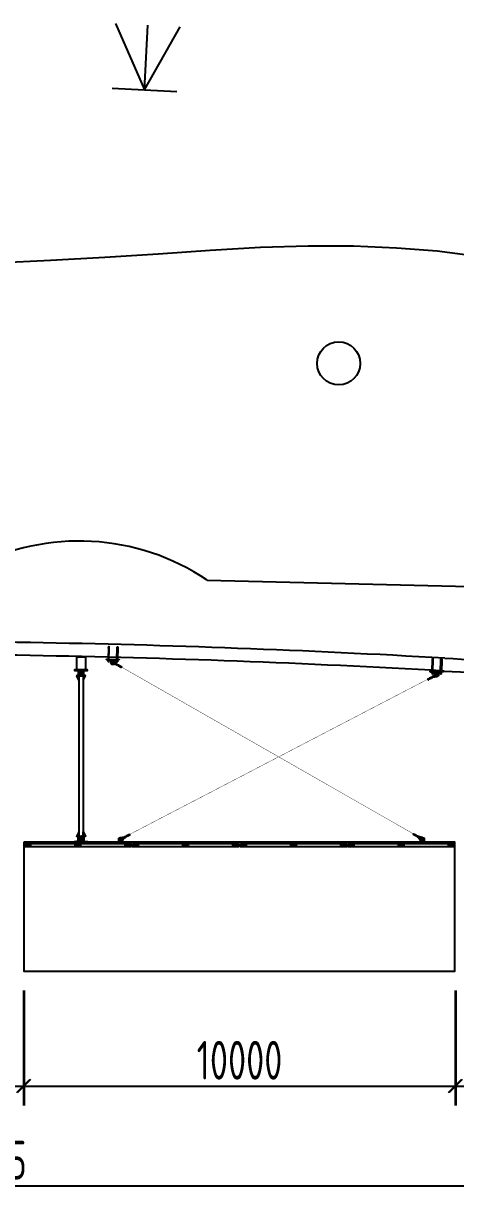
# Model space of a CAD drawing. Header units: millimetres. Extents: x 4 to 2106212, y -117026 to 198097.
# Drawn here: x 1716757 to 1726772, y 118368 to 145815 of the extents above; entities that cross this region are included whole.
import ezdxf

# ---------------------------------------------------------------- set-up
doc = ezdxf.new("R2010")
doc.units = ezdxf.units.MM
for name, pattern in [('CENTER', [0.6, 0.375, -0.075, 0.075, -0.075]), ('DASHDOT2', [12.7, 6.35, -3.175, 0, -3.175]), ('DASHED2', [0.375, 0.25, -0.125])]:
    doc.linetypes.add(name, pattern=pattern)
for name, color, linetype in [('0 @ 1', 7, 'Continuous'), ('BS-Annectent', 115, 'Continuous'), ('HR-dimension', 9, 'Continuous'), ('HR-pontoon', 161, 'Continuous'), ('STEEL', 34, 'Continuous'), ('方管', 100, 'Continuous'), ('粗实线', 7, 'Continuous')]:
    doc.layers.add(name, color=color, linetype=linetype)
doc.layers.add('加强板', color=140, linetype='Continuous', lineweight=18)
doc.layers.add('扣板', color=7, linetype='Continuous', lineweight=9)
doc.styles.add('hztxt', font='ros1.shx', dxfattribs={"width": 0.8, "bigfont": 'hztxt.shx'})
doc.linetypes.add('10422', pattern='A,2,[150,AAA.SHX,S=1,R=0,X=0,Y=1],2,[177,AAA.SHX,S=1,R=0,X=0,Y=0.8],1e-09', length=4)
doc.linetypes.add('444', pattern='A,4.5,[145,AAA.SHX,S=1,R=0,X=0,Y=1],4.5,-0.5,[146,AAA.SHX,S=1,R=0,X=0,Y=0],-0.5', length=10)
doc.dimstyles.new('DIM-300', dxfattribs={"dimscale": 300, "dimtxt": 3, "dimasz": 1, "dimexe": 1.5, "dimexo": 1.5, "dimgap": 0.5, "dimtad": 1, "dimdec": 0, "dimzin": 0, "dimdsep": 46, "dimtxsty": 'hztxt', "dimblk": 'OBLIQUE', "dimcen": 0, "dimdle": 1.5, "dimclrd": 9, "dimclre": 9, "dimclrt": 6, "dimadec": 0, "dimazin": 0, "dimtfac": 1, "dimtdec": 0, "dimtix": 1, "dimtofl": 0, "dimtmove": 2, "dimatfit": 0, "dimfxl": 5, "dimtolj": 1, "dimtzin": 0, "dimarcsym": 0})
pattern_1 = [(40.81217054, (-573818.8873, 176698.6793), (-1.452584633, 1.682112997), []), (130.81217054, (-573818.8873, 176698.6793), (-4.5872822625, 1.911641361), [5.55625, -3.33375])]
pattern_2 = [(40.81217054, (-578777.1463, 176555.198), (-1.452584633, 1.682112997), []), (130.81217054, (-578777.1463, 176555.198), (-4.5872822625, 1.911641361), [5.55625, -3.33375])]
pattern_3 = [(225, (43212.285, 45564.743), (4.49012806, -4.49012806), []), (225, (43207.795, 45564.743), (4.49012806, -4.49012806), [7.9375, -1.5875, 0, -1.5875])]
pattern_4 = [(225, (-344287.005, -129412.7357), (4.49012806, -4.49012806), []), (225, (-344291.495, -129412.7357), (4.49012806, -4.49012806), [7.9375, -1.5875, 0, -1.5875])]

# ---------------------------------------------------------------- blocks, each defined once
blk = doc.blocks.new('MT-ZP')
at = {"layer": 'HR-pontoon', "color": 252}
blk.add_lwpolyline([(692254, 258226), (692254, 255226), (702254, 255226), (702254, 258226)], close=True, dxfattribs=at)
blk = doc.blocks.new('*U73')
blk.add_blockref('MT-ZP', (-692747, -252919))
blk = doc.blocks.new('*U74')
at = {"color": 0, "linetype": 'ByBlock', "lineweight": -2, "transparency": 16777216}
blk.add_blockref('*U73', (0, 0), dxfattribs=at)
blk = doc.blocks.new('_Oblique')
at = {"color": 0, "linetype": 'ByBlock', "lineweight": -2}
blk.add_line((-0.5, -0.5), (0.5, 0.5), dxfattribs=at)
blk = doc.blocks.new('*D562')
at = {"color": 9, "lineweight": -2, "transparency": 16777216}
for p, q in [((1704750, 123355), (1704750, 120688)), ((1716750, 123355), (1716750, 120688)), ((1704300, 121138), (1717200, 121138))]:
    blk.add_line(p, q, dxfattribs=at)
at = {"layer": 'Defpoints', "color": 0, "transparency": 16777216}
for p in [(1704750, 123805), (1716750, 123805), (1716750, 121138)]:
    blk.add_point(p, dxfattribs=at)
at = {"color": 9, "lineweight": -2, "transparency": 16777216, "xscale": 300, "yscale": 300, "zscale": 300, "rotation": 180}
blk.add_blockref('_Oblique', (1704750, 121138), dxfattribs=at)
at = {"color": 9, "lineweight": -2, "transparency": 16777216, "xscale": 300, "yscale": 300, "zscale": 300}
blk.add_blockref('_Oblique', (1716750, 121138), dxfattribs=at)
at = {"color": 6, "transparency": 16777216, "insert": (1710750, 121738), "char_height": 900, "attachment_point": 5, "style": 'hztxt'}
blk.add_mtext('\\A1;12000', dxfattribs=at)
blk = doc.blocks.new('*D563')
at = {"color": 9, "lineweight": -2, "transparency": 16777216}
for p, q in [((1716765, 123355), (1716765, 120688)), ((1726765, 123355), (1726765, 120688)), ((1716315, 121138), (1727215, 121138))]:
    blk.add_line(p, q, dxfattribs=at)
at = {"layer": 'Defpoints', "color": 0, "transparency": 16777216}
for p in [(1716765, 123805), (1726765, 123805), (1726765, 121138)]:
    blk.add_point(p, dxfattribs=at)
at = {"color": 9, "lineweight": -2, "transparency": 16777216, "xscale": 300, "yscale": 300, "zscale": 300, "rotation": 180}
blk.add_blockref('_Oblique', (1716765, 121138), dxfattribs=at)
at = {"color": 9, "lineweight": -2, "transparency": 16777216, "xscale": 300, "yscale": 300, "zscale": 300}
blk.add_blockref('_Oblique', (1726765, 121138), dxfattribs=at)
at = {"color": 6, "transparency": 16777216, "insert": (1721765, 121738), "char_height": 900, "attachment_point": 5, "style": 'hztxt'}
blk.add_mtext('\\A1;10000', dxfattribs=at)
blk = doc.blocks.new('*D564')
at = {"color": 9, "lineweight": -2, "transparency": 16777216}
for p, q in [((1726780, 123355), (1726780, 120688)), ((1738780, 123355), (1738780, 120688)), ((1726330, 121138), (1739230, 121138))]:
    blk.add_line(p, q, dxfattribs=at)
at = {"layer": 'Defpoints', "color": 0, "transparency": 16777216}
for p in [(1726780, 123805), (1738780, 123805), (1738780, 121138)]:
    blk.add_point(p, dxfattribs=at)
at = {"color": 9, "lineweight": -2, "transparency": 16777216, "xscale": 300, "yscale": 300, "zscale": 300, "rotation": 180}
blk.add_blockref('_Oblique', (1726780, 121138), dxfattribs=at)
at = {"color": 9, "lineweight": -2, "transparency": 16777216, "xscale": 300, "yscale": 300, "zscale": 300}
blk.add_blockref('_Oblique', (1738780, 121138), dxfattribs=at)
at = {"color": 6, "transparency": 16777216, "insert": (1732780, 121738), "char_height": 900, "attachment_point": 5, "style": 'hztxt'}
blk.add_mtext('\\A1;12000', dxfattribs=at)
blk = doc.blocks.new('*D566')
at = {"color": 9, "lineweight": -2, "transparency": 16777216}
for p, q in [((1680719, 123355), (1680719, 118368)), ((1750794, 123355), (1750794, 118368)), ((1680269, 118818), (1751244, 118818))]:
    blk.add_line(p, q, dxfattribs=at)
at = {"layer": 'Defpoints', "color": 0, "transparency": 16777216}
for p in [(1680719, 123805), (1750794, 123805), (1750794, 118818)]:
    blk.add_point(p, dxfattribs=at)
at = {"color": 9, "lineweight": -2, "transparency": 16777216, "xscale": 300, "yscale": 300, "zscale": 300, "rotation": 180}
blk.add_blockref('_Oblique', (1680719, 118818), dxfattribs=at)
at = {"color": 9, "lineweight": -2, "transparency": 16777216, "xscale": 300, "yscale": 300, "zscale": 300}
blk.add_blockref('_Oblique', (1750794, 118818), dxfattribs=at)
at = {"color": 6, "transparency": 16777216, "insert": (1715757, 119418), "char_height": 900, "attachment_point": 5, "style": 'hztxt'}
blk.add_mtext('\\A1;70075', dxfattribs=at)
blk = doc.blocks.new('*U1306')
at = {"layer": '加强板'}
blk.add_lwpolyline([(70, -40), (-70, -40), (-70, 40), (70, 40)], close=True, dxfattribs=at)
for points in [[(-54.2, 19), (-45.8, 19)], [(-50, 23.2), (-50, 14.8)], [(45.8, 19), (54.2, 19)], [(50, 23.2), (50, 14.8)], [(-54.2, -19), (-45.8, -19)], [(-50, -14.8), (-50, -23.2)], [(45.8, -19), (54.2, -19)], [(50, -14.8), (50, -23.2)]]:
    blk.add_lwpolyline(points, dxfattribs=at)
for centre in [(-50, 19), (50, 19), (-50, -19), (50, -19)]:
    blk.add_circle(centre, 7, dxfattribs=at)
at = {"layer": '方管', "color": 6}
blk.add_lwpolyline([(-25, 25), (25, 25), (25, -25), (-25, -25)], close=True, dxfattribs=at)
blk = doc.blocks.new('*U1307')
at = {"color": 0, "linetype": 'ByBlock', "lineweight": -2, "transparency": 16777216}
for p in [(0, 0), (1160, 0), (2320, 0)]:
    blk.add_blockref('*U1306', p, dxfattribs=at)
blk = doc.blocks.new('*U1304')
blk.add_lwpolyline([(-1230, 40), (1230, 40), (1230, -40), (-1230, -40)], close=True)
blk.add_blockref('*U1307', (-1160, 0))
blk = doc.blocks.new('*U1305')
at = {"color": 0, "linetype": 'ByBlock', "lineweight": -2, "transparency": 16777216}
for p in [(0, 0), (2500, 0), (5000, 0), (7500, 0)]:
    blk.add_blockref('*U1304', p, dxfattribs=at)
blk = doc.blocks.new('支座')
at = {"layer": '扣板', "color": 7}
blk.add_line((13512, 4747, 0), (13512, 5047, 0), dxfattribs=at)
at = {"layer": '扣板', "color": 7, "elevation": 0}
for points in [[(13512, 4747), (13512, 5047), (13520, 5047), (13520, 4747)], [(13600, 4947), (13620, 4927), (13620, 4867), (13600, 4847), (13520, 4847), (13520, 4947)], [(13560, 4932), (13520, 4932), (13520, 4922), (13560, 4922)], [(13560, 4862), (13520, 4862), (13520, 4872), (13560, 4872)]]:
    blk.add_lwpolyline(points, close=True, dxfattribs=at)
at = {"layer": '扣板', "color": 7}
blk.add_circle((13575, 4897, 0), 25, dxfattribs=at)
blk = doc.blocks.new('*U10')
at = {"color": 7, "linetype": 'Continuous', "lineweight": 15}
for p, q in [((-9, 9), (-10, 8)), ((-10, 8), (-10, 1)), ((-10, 1), (-9, 0)), ((-9, 9), (9, 9)), ((-9, 0), (9, 0)), ((-5, 8), (-5, 1)), ((5, 8), (5, 1)), ((10, 8), (9, 9)), ((9, 0), (10, 1)), ((10, 8), (10, 1))]:
    blk.add_line(p, q, dxfattribs=at)
for centre, start, end in [((0, -8), 72.4233, 107.5767), ((0, 17), 252.4233, 287.5767)]:
    blk.add_arc(centre, 17.2, start, end, dxfattribs=at)
for points, knots in [([(-10, 8), (-10, 9), (-9, 9), (-8, 9), (-7, 9), (-6, 9), (-6, 9), (-5, 8)], [0, 0, 0, 0, 0.264534, 0.399289, 0.53507, 0.765405, 1, 1, 1, 1]), ([(-5, 1), (-6, 1), (-6, 0), (-7, 0), (-8, 0), (-9, 0), (-10, 1), (-10, 1)], [0, 0, 0, 0, 0.264534, 0.399289, 0.53507, 0.765405, 1, 1, 1, 1]), ([(5, 8), (6, 9), (6, 9), (7, 9), (8, 9), (9, 9), (10, 9), (10, 8)], [0, 0, 0, 0, 0.264536, 0.399814, 0.535067, 0.765403, 1, 1, 1, 1]), ([(10, 1), (10, 1), (9, 0), (8, 0), (7, 0), (6, 0), (6, 1), (5, 1)], [0, 0, 0, 0, 0.264536, 0.399814, 0.535067, 0.765403, 1, 1, 1, 1])]:
    blk.add_open_spline(points, degree=3, knots=knots, dxfattribs=at)
blk = doc.blocks.new('A$C72EA2C7E')
blk.add_line((-8, -6), (8, -6))
at = {"color": 7, "linetype": 'Continuous', "lineweight": 15}
for p, q in [((-5, -40), (-5, -6)), ((-4, -41), (-5, -40)), ((5, -40), (-5, -40)), ((-4, -41), (5, -41)), ((5, -6), (5, -40)), ((5, -40), (5, -41))]:
    blk.add_line(p, q, dxfattribs=at)
at = {"color": 7, "linetype": 'Continuous', "lineweight": 0}
for p, q in [((-4, -41), (-4, -6)), ((5, -41), (5, -6))]:
    blk.add_line(p, q, dxfattribs=at)
blk.add_arc((0, -8), 8, 17.4862, 162.5138)
at = {"extrusion": (0, 0, -1), "xscale": 0.9999974999999999, "yscale": 0.9999974999999999, "zscale": -0.9999974999999999}
blk.add_blockref('*U10', (0, -39), dxfattribs=at)
blk = doc.blocks.new('*U1986')
h = blk.add_hatch(color=1)
h.dxf.hatch_style = 1
h.paths.add_polyline_path([(3382, 2191), (3473, 2218, 1.447528), (3428, 2281), (3373, 2204)])
h.paths.add_polyline_path([(3389, 2205), (3388, 2206), (3398, 2220), (3395, 2222), (3434, 2277, -1.452111), (3471, 2226), (3406, 2207), (3405, 2210)], flags=16)
h = blk.add_hatch()
h.set_pattern_fill('ANSI38', color=253, scale=0.7, angle=-4.1878)
h.set_pattern_definition(pattern_2)
h.paths.add_polyline_path([(3404, 2213), (3406, 2207), (3471, 2226, 1.452111), (3434, 2277), (3395, 2222), (3398, 2220), (3401, 2218), (3440, 2273, -1.452111), (3469, 2232)])
h = blk.add_hatch(color=1)
h.dxf.hatch_style = 1
h.paths.add_polyline_path([(-3373, -2204), (-3429, -2283, -1.406258), (-3473, -2218), (-3382, -2191)])
h.paths.add_polyline_path([(-3405, -2210), (-3406, -2207), (-3471, -2226, 1.406258), (-3435, -2278), (-3395, -2222), (-3388, -2205)], flags=16)
h = blk.add_hatch()
h.set_pattern_fill('ANSI38', color=253, scale=0.7, angle=-4.1878)
h.set_pattern_definition(pattern_1)
h.paths.add_polyline_path([(-3401, -2218), (-3395, -2222), (-3434, -2277, -1.452111), (-3471, -2226), (-3406, -2207), (-3405, -2210), (-3404, -2213), (-3469, -2232, 1.452111), (-3440, -2273)])
blk.add_line((3379, 2205), (3379, 2195))
at = {"color": 1, "linetype": 'DASHED2'}
blk.add_line((3483, 2289), (3493, 2274), dxfattribs=at)
at = {"color": 1, "const_width": 8.4}
for points in [[(3380, 2206), (-3393, -2203)], [(3386, 2200), (3251, 2112)], [(-3388, -2209), (-3246, -2117)]]:
    blk.add_lwpolyline(points, dxfattribs=at)
at = {"color": 1}
for points in [[(3382, 2191), (3473, 2218, 1.447528), (3428, 2281), (3373, 2204)], [(3398, 2220), (3388, 2206), (3389, 2205), (3405, 2210), (3406, 2207), (3471, 2226, 1.452111), (3434, 2277), (3395, 2222)], [(-3373, -2204), (-3428, -2281, -1.447528), (-3473, -2218), (-3382, -2191)], [(-3405, -2210), (-3389, -2205), (-3388, -2206), (-3398, -2220), (-3395, -2222), (-3434, -2277, -1.452111), (-3471, -2226), (-3406, -2207)]]:
    blk.add_lwpolyline(points, format="xyb", close=True, dxfattribs=at)
for points in [[(3379, 2195), (3472, 2222, 1.449849), (3431, 2279), (3379, 2205)], [(3406, 2207), (3471, 2226, 1.452111), (3434, 2277), (3395, 2222)], [(3406, 2207), (3471, 2226, 1.452111), (3434, 2277), (3395, 2222)], [(-3376, -2200), (-3431, -2279, -1.449849), (-3472, -2222), (-3384, -2197)], [(-3395, -2222), (-3434, -2277, -1.452111), (-3471, -2226), (-3406, -2207)], [(-3395, -2222), (-3434, -2277, -1.452111), (-3471, -2226), (-3406, -2207)]]:
    blk.add_lwpolyline(points, format="xyb")
for points in [[(3401, 2218), (3440, 2273, -1.452111), (3469, 2232), (3404, 2213), (3406, 2207), (3471, 2226, 1.452111), (3434, 2277), (3395, 2222)], [(-3404, -2213), (-3469, -2232, 1.452111), (-3440, -2273), (-3401, -2218), (-3395, -2222), (-3434, -2277, -1.452111), (-3471, -2226), (-3406, -2207)]]:
    blk.add_lwpolyline(points, format="xyb", close=True)
at = {"color": 252}
for points in [[(3401, 2218), (3440, 2273, -1.452111), (3469, 2232), (3404, 2213), (3406, 2207), (3471, 2226, 1.452111), (3434, 2277), (3395, 2222)], [(-3404, -2213), (-3469, -2232, 1.452111), (-3440, -2273), (-3401, -2218), (-3395, -2222), (-3434, -2277, -1.452111), (-3471, -2226), (-3406, -2207)]]:
    blk.add_lwpolyline(points, format="xyb", close=True, dxfattribs=at)
at = {"xscale": 0.6999999999999998, "yscale": 0.6999999999999998, "zscale": 0.6999999999999998, "rotation": 213.1298866380289}
for p in [(3376, 2183), (3284, 2123), (3315, 2143), (3345, 2163), (-3360, -2201), (-3329, -2181), (-3299, -2161), (-3267, -2141)]:
    blk.add_blockref('A$C72EA2C7E', p, dxfattribs=at)
blk = doc.blocks.new('*U1987')
at = {"color": 0, "linetype": 'ByBlock', "lineweight": -2, "transparency": 16777216}
blk.add_blockref('*U1986', (0, 0), dxfattribs=at)
blk = doc.blocks.new('*U1982')
h = blk.add_hatch(color=1)
h.dxf.hatch_style = 1
h.paths.add_polyline_path([(3382, 2191), (3473, 2218, 1.447528), (3428, 2281), (3373, 2204)])
h.paths.add_polyline_path([(3389, 2205), (3388, 2206), (3398, 2220), (3395, 2222), (3434, 2277, -1.452111), (3471, 2226), (3406, 2207), (3405, 2210)], flags=16)
h = blk.add_hatch()
h.set_pattern_fill('ANSI38', color=253, scale=0.7, angle=-4.1878)
h.set_pattern_definition(pattern_2)
h.paths.add_polyline_path([(3404, 2213), (3406, 2207), (3471, 2226, 1.452111), (3434, 2277), (3395, 2222), (3398, 2220), (3401, 2218), (3440, 2273, -1.452111), (3469, 2232)])
h = blk.add_hatch(color=1)
h.dxf.hatch_style = 1
h.paths.add_polyline_path([(-3373, -2204), (-3429, -2283, -1.406258), (-3473, -2218), (-3382, -2191)])
h.paths.add_polyline_path([(-3405, -2210), (-3406, -2207), (-3471, -2226, 1.406258), (-3435, -2278), (-3395, -2222), (-3388, -2205)], flags=16)
h = blk.add_hatch()
h.set_pattern_fill('ANSI38', color=253, scale=0.7, angle=-4.1878)
h.set_pattern_definition(pattern_1)
h.paths.add_polyline_path([(-3401, -2218), (-3395, -2222), (-3434, -2277, -1.452111), (-3471, -2226), (-3406, -2207), (-3405, -2210), (-3404, -2213), (-3469, -2232, 1.452111), (-3440, -2273)])
blk.add_line((3379, 2205), (3379, 2195))
at = {"color": 1, "linetype": 'DASHED2'}
blk.add_line((3483, 2289), (3493, 2274), dxfattribs=at)
at = {"color": 1, "const_width": 8.4}
for points in [[(3380, 2206), (-3393, -2203)], [(3386, 2200), (3251, 2112)], [(-3388, -2209), (-3246, -2117)]]:
    blk.add_lwpolyline(points, dxfattribs=at)
at = {"color": 1}
for points in [[(3382, 2191), (3473, 2218, 1.447528), (3428, 2281), (3373, 2204)], [(3398, 2220), (3388, 2206), (3389, 2205), (3405, 2210), (3406, 2207), (3471, 2226, 1.452111), (3434, 2277), (3395, 2222)], [(-3373, -2204), (-3428, -2281, -1.447528), (-3473, -2218), (-3382, -2191)], [(-3405, -2210), (-3389, -2205), (-3388, -2206), (-3398, -2220), (-3395, -2222), (-3434, -2277, -1.452111), (-3471, -2226), (-3406, -2207)]]:
    blk.add_lwpolyline(points, format="xyb", close=True, dxfattribs=at)
for points in [[(3379, 2195), (3472, 2222, 1.449849), (3431, 2279), (3379, 2205)], [(3406, 2207), (3471, 2226, 1.452111), (3434, 2277), (3395, 2222)], [(3406, 2207), (3471, 2226, 1.452111), (3434, 2277), (3395, 2222)], [(-3376, -2200), (-3431, -2279, -1.449849), (-3472, -2222), (-3384, -2197)], [(-3395, -2222), (-3434, -2277, -1.452111), (-3471, -2226), (-3406, -2207)], [(-3395, -2222), (-3434, -2277, -1.452111), (-3471, -2226), (-3406, -2207)]]:
    blk.add_lwpolyline(points, format="xyb")
for points in [[(3401, 2218), (3440, 2273, -1.452111), (3469, 2232), (3404, 2213), (3406, 2207), (3471, 2226, 1.452111), (3434, 2277), (3395, 2222)], [(-3404, -2213), (-3469, -2232, 1.452111), (-3440, -2273), (-3401, -2218), (-3395, -2222), (-3434, -2277, -1.452111), (-3471, -2226), (-3406, -2207)]]:
    blk.add_lwpolyline(points, format="xyb", close=True)
at = {"color": 252}
for points in [[(3401, 2218), (3440, 2273, -1.452111), (3469, 2232), (3404, 2213), (3406, 2207), (3471, 2226, 1.452111), (3434, 2277), (3395, 2222)], [(-3404, -2213), (-3469, -2232, 1.452111), (-3440, -2273), (-3401, -2218), (-3395, -2222), (-3434, -2277, -1.452111), (-3471, -2226), (-3406, -2207)]]:
    blk.add_lwpolyline(points, format="xyb", close=True, dxfattribs=at)
at = {"xscale": 0.6999999999999998, "yscale": 0.6999999999999998, "zscale": 0.6999999999999998, "rotation": 213.1298866380289}
for p in [(3376, 2183), (3284, 2123), (3315, 2143), (3345, 2163), (-3360, -2201), (-3329, -2181), (-3299, -2161), (-3267, -2141)]:
    blk.add_blockref('A$C72EA2C7E', p, dxfattribs=at)
blk = doc.blocks.new('*U1985')
at = {"color": 0, "linetype": 'ByBlock', "lineweight": -2, "transparency": 16777216}
blk.add_blockref('*U1982', (0, 0), dxfattribs=at)
blk = doc.blocks.new('A$C97f6d51a')
at = {"color": 1, "linetype": 'DASHDOT2'}
blk.add_line((0, 313), (0, -47), dxfattribs=at)
at = {"layer": 'BS-Annectent'}
for p, q in [((-9, 282), (-9, 282)), ((-9, 281), (-9, 282)), ((-9, 282), (-9, 282)), ((-9, 279), (-8, 279)), ((-8, 278), (-9, 279)), ((-9, 279), (-8, 278)), ((-9, 275), (-7, 276)), ((-6, 274), (-9, 275)), ((-9, 275), (-7, 275)), ((7, 276), (9, 277)), ((9, 274), (7, 275)), ((9, 277), (8, 278)), ((8, 277), (9, 277)), ((9, 280), (9, 281)), ((9, 280), (9, 280)), ((9, 280), (9, 280)), ((-10, 6), (9, 4)), ((-10, 2), (-6, 4)), ((-6, 1), (-10, 2)), ((-10, 2), (9, 1)), ((-9, 272), (-6, 274)), ((-6, 270), (-9, 272)), ((-9, 272), (-4, 272)), ((-9, 269), (9, 268)), ((-9, 266), (9, 265)), ((-9, 263), (9, 262)), ((-9, 260), (9, 258)), ((-9, 257), (9, 255)), ((-9, 253), (9, 252)), ((-9, 250), (9, 249)), ((-9, 247), (9, 246)), ((-9, 244), (9, 243)), ((-9, 241), (9, 240)), ((-9, 238), (9, 236)), ((-9, 235), (9, 233)), ((-9, 231), (9, 230)), ((-9, 228), (9, 227)), ((-9, 225), (9, 224)), ((-9, 222), (9, 221)), ((-9, 219), (9, 218)), ((-9, 216), (9, 215)), ((-9, 213), (9, 211)), ((-9, 209), (9, 208)), ((-9, 206), (9, 205)), ((-9, 203), (9, 202)), ((-9, 200), (9, 199)), ((-9, 197), (9, 196)), ((-9, 194), (9, 193)), ((-9, 191), (9, 189)), ((-9, 188), (9, 186)), ((-9, 184), (9, 183)), ((-9, 181), (9, 180)), ((-9, 178), (9, 177)), ((-9, 175), (9, 174)), ((-9, 172), (9, 171)), ((-9, 169), (9, 167)), ((-9, 166), (9, 164)), ((-9, 162), (9, 161)), ((-9, 159), (9, 158)), ((-9, 156), (9, 155)), ((-9, 153), (9, 152)), ((-9, 150), (9, 149)), ((-9, 147), (9, 146)), ((-9, 144), (9, 142)), ((-9, 140), (9, 139)), ((-9, 137), (9, 136)), ((-9, 134), (9, 133)), ((-9, 131), (9, 130)), ((-9, 128), (9, 127)), ((-9, 125), (9, 124)), ((-9, 122), (9, 120)), ((-9, 119), (9, 117)), ((-9, 115), (9, 114)), ((-9, 112), (9, 111)), ((-9, 109), (9, 108)), ((-9, 106), (9, 105)), ((-9, 103), (9, 102)), ((-9, 100), (9, 98)), ((-9, 97), (9, 95)), ((-9, 93), (9, 92)), ((-9, 90), (9, 89)), ((-9, 87), (9, 86)), ((-9, 84), (9, 83)), ((-9, 81), (9, 80)), ((-9, 78), (9, 76)), ((-9, 75), (9, 73)), ((-9, 71), (9, 70)), ((-9, 68), (9, 67)), ((-9, 65), (9, 64)), ((-9, 62), (9, 61)), ((-9, 59), (9, 58)), ((-9, 56), (9, 55)), ((-9, 53), (9, 51)), ((-9, 49), (9, 48)), ((-9, 46), (9, 45)), ((-9, 43), (9, 42)), ((-9, 40), (9, 39)), ((-9, 37), (9, 36)), ((-9, 34), (9, 33)), ((-9, 31), (9, 29)), ((-9, 28), (9, 26)), ((-9, 24), (9, 23)), ((-9, 21), (9, 20)), ((-9, 18), (9, 17)), ((-9, 15), (9, 14)), ((-9, 12), (9, 11)), ((-9, 9), (9, 7)), ((-8, 0), (-6, 1)), ((-6, 274), (-6, 274)), ((-6, 274), (-6, 274)), ((-6, 274), (-6, 274)), ((-6, 274), (-6, 274)), ((-6, 274), (-6, 274)), ((6, 270), (-6, 270)), ((6, 147), (-6, 148)), ((6, 116), (-6, 117)), ((6, 3), (-6, 4)), ((2, 0), (-6, 1)), ((4, 271), (9, 271)), ((6, 273), (5, 273)), ((6, 273), (5, 273)), ((6, 273), (9, 274)), ((6, 274), (9, 274)), ((9, 271), (6, 273)), ((6, 270), (9, 271)), ((6, 147), (9, 149)), ((9, 1), (6, 3)), ((7, 0), (9, 1)), ((-16, -24), (-16, -11)), ((12, -9), (-12, -9)), ((12, -27), (-12, -27)), ((-9, -29), (-6, -28)), ((-6, -31), (-9, -29)), ((9, -30), (-9, -29)), ((-9, -32), (-6, -31)), ((-6, -34), (-9, -32)), ((9, -33), (-9, -32)), ((-9, -35), (-6, -34)), ((-6, -37), (-9, -35)), ((9, -37), (-9, -35)), ((-9, -38), (-6, -37)), ((-6, -40), (-9, -38)), ((9, -40), (-9, -38)), ((-8, -24), (-8, -11)), ((-6, -28), (-8, -27)), ((-7, -40), (-7, -43)), ((6, -29), (-6, -28)), ((6, -29), (-6, -28)), ((6, -32), (-6, -31)), ((6, -32), (-6, -31)), ((6, -35), (-6, -34)), ((6, -38), (-6, -37)), ((6, -38), (-6, -37)), ((6, -41), (-6, -40)), ((-5, -44), (5, -44)), ((-4, -40), (-4, -43)), ((-2, -9), (0, -4)), ((9, -27), (-1, -27)), ((0, -9), (2, -4)), ((4, -41), (4, -43)), ((6, -29), (9, -27)), ((9, -30), (6, -29)), ((6, -32), (9, -30)), ((9, -33), (6, -32)), ((6, -35), (9, -33)), ((9, -37), (6, -35)), ((6, -38), (9, -37)), ((9, -40), (6, -38)), ((6, -41), (9, -40)), ((7, -41), (7, -43)), ((8, -24), (8, -11)), ((9, -27), (8, -27)), ((16, -24), (16, -11))]:
    blk.add_line(p, q, dxfattribs=at)
blk.add_lwpolyline([(10, 0), (10, 300), (0, 306), (-10, 300), (-10, 0)], dxfattribs=at)
for points in [[(-19, -4), (-19, 0), (19, 0), (19, -4)], [(-15, -9), (15, -9), (15, -4), (-15, -4)]]:
    blk.add_lwpolyline(points, close=True, dxfattribs=at)
for points in [[(16, -11, 0.612824), (8, -11, 0.305874), (-8, -11, 0.612824), (-16, -11)], [(16, -24, -0.612824), (8, -24, -0.305874), (-8, -24, -0.612824), (-16, -24)], [(-7, -43, 0.516475), (-4, -43, 0.258238), (4, -43, 0.516475), (7, -43)]]:
    blk.add_lwpolyline(points, format="xyb", dxfattribs=at)
blk = doc.blocks.new('A$Ce460a15a')
at = {"layer": 'STEEL', "color": 22}
for points in [[(12, 150), (12, -150), (0, -150), (0, 150)], [(92, -50), (112, -30), (112, 30), (92, 50), (12, 50), (12, -50)], [(52, 35), (12, 35), (12, 25), (52, 25)], [(52, -35), (12, -35), (12, -25), (52, -25)]]:
    blk.add_lwpolyline(points, close=True, dxfattribs=at)
blk.add_circle((67, 0), 25, dxfattribs=at)
at = {"layer": 'HR-dimension', "xscale": -1, "rotation": 90}
blk.add_blockref('A$C97f6d51a', (12, 100), dxfattribs=at)
at = {"layer": 'HR-dimension', "rotation": 90.00000000000001}
blk.add_blockref('A$C97f6d51a', (12, -100), dxfattribs=at)
blk = doc.blocks.new('*U2001')
h = blk.add_hatch()
h.set_pattern_fill('ANSI35', color=4, angle=180)
h.set_pattern_definition(pattern_3)
h.paths.add_polyline_path([(24, -89), (36, -89), (36, -67), (24, -67)])
h.paths.add_polyline_path([(24, -31), (36, -31), (36, 11), (24, 11)])
h.paths.add_polyline_path([(-100, 11), (100, 11), (100, 21), (-100, 21)])
h.paths.add_polyline_path([(-36, -31), (-24, -31), (-24, 11), (-36, 11)])
h.paths.add_polyline_path([(-36, -89), (-24, -89), (-24, -67), (-36, -67)])
h = blk.add_hatch()
h.set_pattern_fill('ANSI35', color=4, angle=180)
h.set_pattern_definition(pattern_4)
h.paths.add_polyline_path([(-129, -116), (-150, -116), (-150, -104), (-129, -104)])
h.paths.add_polyline_path([(111, -116), (-111, -116), (-111, -104), (111, -104)])
h.paths.add_polyline_path([(150, -116), (129, -116), (129, -104), (150, -104)])
h.paths.add_polyline_path([(66, -104), (54, -104), (54, -67), (66, -67)])
h.paths.add_polyline_path([(66, -31), (54, -31), (54, -4), (66, -4)])
h.paths.add_polyline_path([(6, -31), (-6, -31), (-6, -4), (6, -4)])
h.paths.add_polyline_path([(6, -104), (-6, -104), (-6, -67), (6, -67)])
h.paths.add_polyline_path([(-54, -104), (-66, -104), (-66, -67), (-54, -67)])
h.paths.add_polyline_path([(-54, -31), (-66, -31), (-66, -4), (-54, -4)])
at = {"color": 4}
for points in [[(100, 11), (-100, 11), (-100, 21), (100, 21), (100, 11)], [(-36, -89), (-36, 11), (-24, 11), (-24, -89), (-36, -89)], [(24, -89), (24, 11), (36, 11), (36, -89), (24, -89)], [(150, -116), (-150, -116), (-150, -104), (150, -104), (150, -116)], [(-66, -104), (-66, -4), (-54, -4), (-54, -104), (-66, -104)], [(-6, -104), (-6, -4), (6, -4), (6, -104), (-6, -104)], [(54, -104), (54, -4), (66, -4), (66, -104), (54, -104)]]:
    blk.add_lwpolyline(points, dxfattribs=at)
at = {"layer": 'Defpoints', "color": 4}
for points in [[(-100, 21), (-50, 21), (-50, 121), (-100, 21)], [(100, 21), (50, 21), (50, 121), (100, 21)]]:
    blk.add_lwpolyline(points, dxfattribs=at)
at = {"layer": 'Defpoints', "color": 4, "linetype": 'CENTER', "ltscale": 2}
for points in [[(-129, -116), (-111, -116), (-111, -104), (-129, -104)], [(-66, -31), (-54, -31), (-54, -67), (-66, -67)], [(-36, -31), (-24, -31), (-24, -67), (-36, -67)], [(-6, -31), (6, -31), (6, -67), (-6, -67)], [(24, -31), (36, -31), (36, -67), (24, -67)], [(54, -31), (66, -31), (66, -67), (54, -67)], [(129, -116), (111, -116), (111, -104), (129, -104)]]:
    blk.add_lwpolyline(points, close=True, dxfattribs=at)
for points in [[(-120, -99), (-120, -111), (-120, -121)], [(-66, -49), (66, -49)], [(-66, -49), (66, -49)], [(120, -99), (120, -111), (120, -121)]]:
    blk.add_lwpolyline(points, dxfattribs=at)
blk = doc.blocks.new('*U1998')
at = {"layer": '粗实线', "color": 0, "linetype": 'ByBlock', "lineweight": -2, "transparency": 16777216}
blk.add_blockref('*U2001', (0, 0), dxfattribs=at)
blk = doc.blocks.new('*U1999')
h = blk.add_hatch()
h.set_pattern_fill('ANSI35', color=4, angle=180)
h.set_pattern_definition(pattern_3)
h.paths.add_polyline_path([(24, -89), (36, -89), (36, -67), (24, -67)])
h.paths.add_polyline_path([(24, -31), (36, -31), (36, 11), (24, 11)])
h.paths.add_polyline_path([(-100, 11), (100, 11), (100, 21), (-100, 21)])
h.paths.add_polyline_path([(-36, -31), (-24, -31), (-24, 11), (-36, 11)])
h.paths.add_polyline_path([(-36, -89), (-24, -89), (-24, -67), (-36, -67)])
h = blk.add_hatch()
h.set_pattern_fill('ANSI35', color=4, angle=180)
h.set_pattern_definition(pattern_4)
h.paths.add_polyline_path([(-129, -116), (-150, -116), (-150, -104), (-129, -104)])
h.paths.add_polyline_path([(111, -116), (-111, -116), (-111, -104), (111, -104)])
h.paths.add_polyline_path([(150, -116), (129, -116), (129, -104), (150, -104)])
h.paths.add_polyline_path([(66, -104), (54, -104), (54, -67), (66, -67)])
h.paths.add_polyline_path([(66, -31), (54, -31), (54, -4), (66, -4)])
h.paths.add_polyline_path([(6, -31), (-6, -31), (-6, -4), (6, -4)])
h.paths.add_polyline_path([(6, -104), (-6, -104), (-6, -67), (6, -67)])
h.paths.add_polyline_path([(-54, -104), (-66, -104), (-66, -67), (-54, -67)])
h.paths.add_polyline_path([(-54, -31), (-66, -31), (-66, -4), (-54, -4)])
at = {"color": 4}
for points in [[(100, 11), (-100, 11), (-100, 21), (100, 21), (100, 11)], [(-36, -89), (-36, 11), (-24, 11), (-24, -89), (-36, -89)], [(24, -89), (24, 11), (36, 11), (36, -89), (24, -89)], [(150, -116), (-150, -116), (-150, -104), (150, -104), (150, -116)], [(-66, -104), (-66, -4), (-54, -4), (-54, -104), (-66, -104)], [(-6, -104), (-6, -4), (6, -4), (6, -104), (-6, -104)], [(54, -104), (54, -4), (66, -4), (66, -104), (54, -104)]]:
    blk.add_lwpolyline(points, dxfattribs=at)
at = {"layer": 'Defpoints', "color": 4}
for points in [[(-100, 21), (-50, 21), (-50, 121), (-100, 21)], [(100, 21), (50, 21), (50, 121), (100, 21)]]:
    blk.add_lwpolyline(points, dxfattribs=at)
at = {"layer": 'Defpoints', "color": 4, "linetype": 'CENTER', "ltscale": 2}
for points in [[(-129, -116), (-111, -116), (-111, -104), (-129, -104)], [(-66, -31), (-54, -31), (-54, -67), (-66, -67)], [(-36, -31), (-24, -31), (-24, -67), (-36, -67)], [(-6, -31), (6, -31), (6, -67), (-6, -67)], [(24, -31), (36, -31), (36, -67), (24, -67)], [(54, -31), (66, -31), (66, -67), (54, -67)], [(129, -116), (111, -116), (111, -104), (129, -104)]]:
    blk.add_lwpolyline(points, close=True, dxfattribs=at)
for points in [[(-120, -99), (-120, -111), (-120, -121)], [(-66, -49), (66, -49)], [(-66, -49), (66, -49)], [(120, -99), (120, -111), (120, -121)]]:
    blk.add_lwpolyline(points, dxfattribs=at)
blk = doc.blocks.new('*U2000')
at = {"layer": '粗实线', "color": 0, "linetype": 'ByBlock', "lineweight": -2, "transparency": 16777216}
blk.add_blockref('*U1999', (0, 0), dxfattribs=at)
blk = doc.blocks.new('*U1973')
at = {"layer": '粗实线', "color": 4}
for points in [[(-50, 1863), (-50, -1863)], [(50, 1863), (50, -1863)]]:
    blk.add_lwpolyline(points, dxfattribs=at)
at = {"layer": '粗实线', "color": 4, "xscale": -1, "rotation": 179.9999997006857}
blk.add_blockref('*U2000', (0, 1884), dxfattribs=at)
at = {"layer": '粗实线', "color": 4, "rotation": 359.9999997006856}
blk.add_blockref('*U1998', (0, -1884), dxfattribs=at)
blk = doc.blocks.new('*U1974')
at = {"color": 0, "linetype": 'ByBlock', "lineweight": -2, "transparency": 16777216}
blk.add_blockref('*U1973', (9800, 0), dxfattribs=at)
blk = doc.blocks.new('jytkjyk')
blk.add_lwpolyline([(491711, 131105), (491911, 131105), (491911, 130805), (491711, 130805)], close=True)
at = {"layer": '粗实线', "color": 252}
for p, q in [((492608, 145815, 100000), (493283, 144279, 100000)), ((493283, 144279, 100000), (493357, 145778, 100000)), ((493283, 144279, 100000), (494106, 145741, 100000)), ((492534, 144317, 100000), (494032, 144242, 100000)), ((494732, 132890), (506025, 132614))]:
    blk.add_line(p, q, dxfattribs=at)
at = {"layer": '粗实线', "color": 252, "linetype": 'Continuous'}
for p, q in [((493599, 140468, 13000), (494807, 140553, 13000)), ((494807, 140553, 13000), (495973, 140622, 13000)), ((495973, 140622, 13000), (497082, 140655, 13000)), ((497082, 140655, 13000), (498134, 140652, 13000)), ((498134, 140652, 13000), (499130, 140611, 13000)), ((499130, 140611, 13000), (500069, 140534, 13000)), ((500069, 140534, 13000), (500952, 140420, 13000)), ((489815, 140259, 13000), (491103, 140321, 13000)), ((491103, 140321, 13000), (492365, 140391, 13000)), ((492365, 140391, 13000), (493599, 140468, 13000))]:
    blk.add_line(p, q, dxfattribs=at)
at = {"layer": '粗实线', "color": 252}
blk.add_circle((497787, 137924, 100000), 500, dxfattribs=at)
blk.add_arc((491766, 128494), 5303, 55.9895, 117.796, dxfattribs=at)
at = {"layer": '粗实线', "color": 252, "linetype": '444'}
for centre, radius, start, end in [((485822, -136894), 268376, 88.97283, 91.10178), ((486240, -113596), 245074, 86.72349, 88.97283), ((506040, 232273), 101361, 266.72349, 270.21408)]:
    blk.add_arc(centre, radius, start, end, dxfattribs=at)
at = {"layer": '粗实线', "color": 252, "linetype": '10422'}
for centre, radius, start, end in [((485822, -136894), 268076, 88.97283, 91.10178), ((486240, -113596), 244774, 86.72349, 88.97283), ((506040, 232273), 101661, 266.72349, 270.21408)]:
    blk.add_arc(centre, radius, start, end, dxfattribs=at)
at = {"xscale": -1, "rotation": 3.282830280946554}
blk.add_blockref('*U1985', (496135, 128928), dxfattribs=at)
at = {"rotation": 354.4616021806412}
blk.add_blockref('*U1987', (496396, 128781), dxfattribs=at)
blk.add_blockref('*U1974', (482011, 128805))
at = {"layer": '0 @ 1', "rotation": 89.99999970068562}
for p in [(497626, 113293, 0), (504626, 113293, 0)]:
    blk.add_blockref('支座', p, dxfattribs=at)
at = {"layer": 'HR-dimension', "rotation": 268.3381173608265}
for p in [(492547, 131051), (500060, 130768)]:
    blk.add_blockref('A$Ce460a15a', p, dxfattribs=at)

msp = doc.modelspace()

# ---------------------------------------------------------------- block references
for name, p in [('jytkjyk', (1226278.7681, -0.0014, 0.001)), ('*U74', (1717256.7465, 121497.9814)), ('*U1305', (1718014.2304, 126734.0095))]:
    msp.add_blockref(name, p)

# ---------------------------------------------------------------- dimensions: what is measured, and where the dimension line sits
for base, p1, p2, picture, middle in [((1750794.2305, 118817.8452), (1680719.2311, 123805.0068), (1750794.2305, 123805.0071), '*D566', (1715756.7308, 119417.8452)), ((1716750.3131, 121137.6365), (1704750.3131, 123805.0067), (1716750.3131, 123805.0067), '*D562', (1710750.3131, 121737.6365)), ((1726765.3133, 121137.6365), (1716765.3133, 123805.0069), (1726765.3133, 123805.0068), '*D563', (1721765.3133, 121737.6365)), ((1738780.3133, 121137.6365), (1726780.3133, 123805.0068), (1738780.3133, 123805.0068), '*D564', (1732780.3133, 121737.6365))]:
    dim = msp.add_linear_dim(base=base, p1=p1, p2=p2, dimstyle='DIM-300')
    dim.commit()
    dim.dimension.update_dxf_attribs({"geometry": picture, "text_midpoint": middle})

doc.saveas('drawing.dxf')
